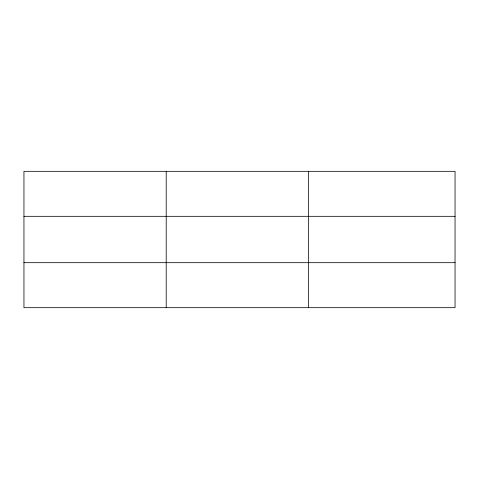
<?xml version="1.0" encoding="UTF-8"?>
<svg xmlns="http://www.w3.org/2000/svg" width="479" height="479" viewBox="0 0 479 479"><rect width="100%" height="100%" fill="white"/><g stroke="black" fill="none" stroke-linecap="round" stroke-linejoin="round"><path stroke-width="0.72" d="M166.213 171.32L166.213 307.68M308.476 171.32L308.476 307.68M455.05 262.684L455.05 307.68L23.95 307.68L23.95 171.32L455.05 171.32L455.05 262.684L23.95 262.684M23.95 216.316L455.05 216.316"/></g></svg>
